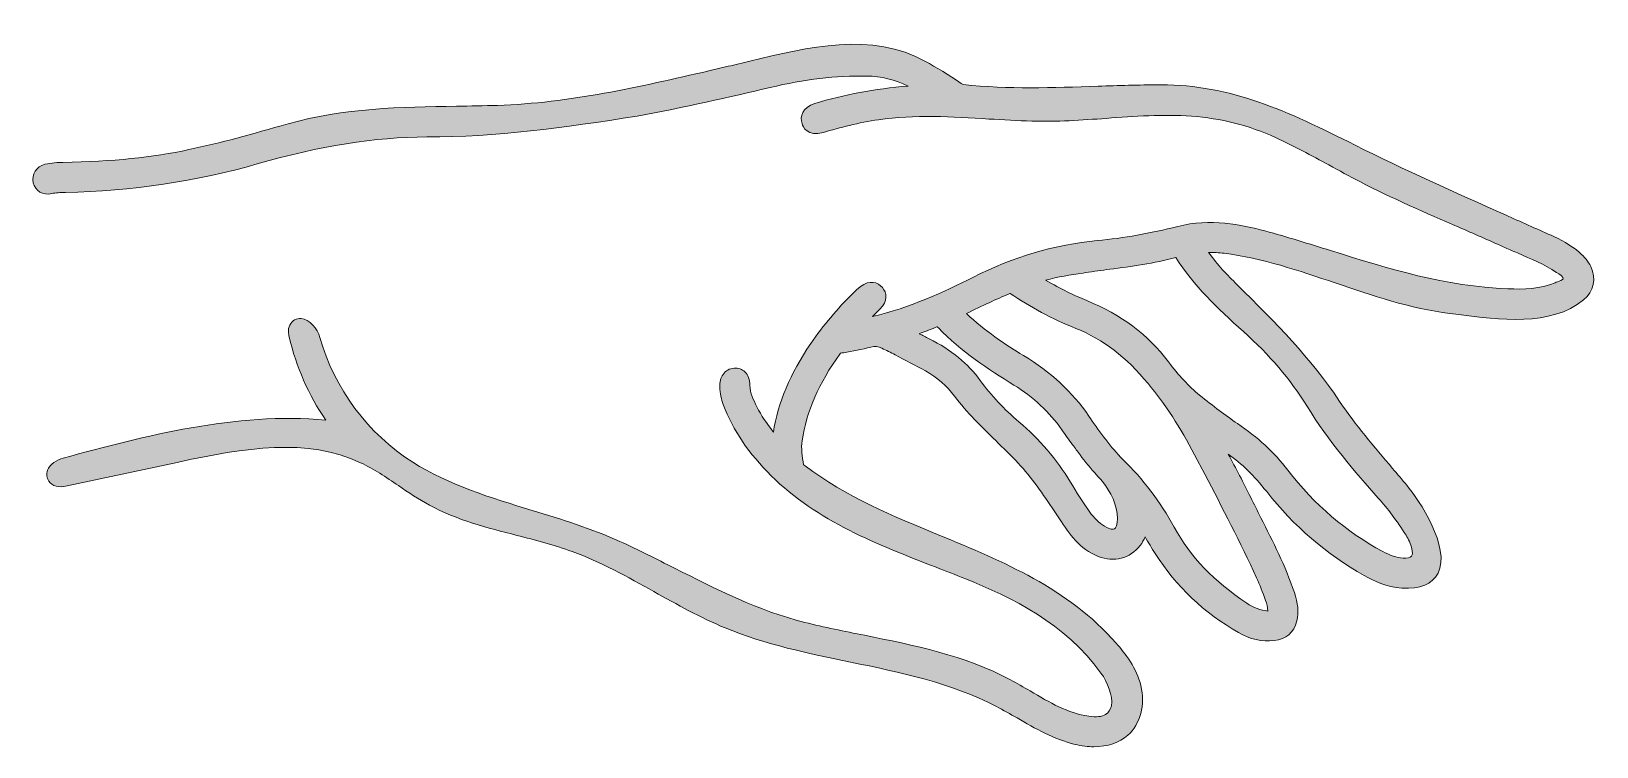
# Model space of a CAD drawing. Header units: inches. Extents: x 12.3 to 24.3, y -8.7 to -3.2.
import ezdxf

# ---------------------------------------------------------------- set-up
doc = ezdxf.new("R2010")
doc.units = ezdxf.units.IN
doc.header["$MEASUREMENT"] = 0
doc.layers.add('Layer 1', color=7, linetype='Continuous')

msp = doc.modelspace()

# ---------------------------------------------------------------- hatches: boundary and pattern name
at = {"layer": 'Layer 1', "true_color": 0xffffff}
h = msp.add_hatch(color=7, dxfattribs=at)
h.dxf.hatch_style = 2
edge = h.paths.add_edge_path()
edge.add_spline(control_points=[(24.165, -4.866), (24.096, -4.806), (24.016, -4.765), (23.946, -4.734), (23.83, -4.682), (23.712, -4.63), (23.595, -4.577), (23.212, -4.407), (22.816, -4.231), (22.439, -4.041), (21.92, -3.779), (21.48, -3.578), (20.949, -3.578), (20.945, -3.578), (20.94, -3.578), (20.935, -3.578), (20.777, -3.579), (20.618, -3.584), (20.465, -3.589), (20.112, -3.601), (19.778, -3.612), (19.428, -3.577), (19.426, -3.577), (19.419, -3.573), (19.411, -3.567), (19.315, -3.5), (19.215, -3.442), (19.138, -3.399), (18.728, -3.167), (18.229, -3.289), (17.788, -3.396), (17.731, -3.41), (17.675, -3.424), (17.621, -3.436), (17.621, -3.436), (17.472, -3.471), (17.472, -3.471), (16.943, -3.593), (16.397, -3.719), (15.848, -3.736), (15.743, -3.739), (15.638, -3.741), (15.533, -3.743), (15.106, -3.749), (14.665, -3.756), (14.237, -3.878), (13.956, -3.958), (13.721, -4.024), (13.475, -4.076), (13.196, -4.136), (12.889, -4.167), (12.507, -4.174), (12.468, -4.174), (12.418, -4.177), (12.368, -4.189), (12.304, -4.205), (12.264, -4.268), (12.278, -4.33), (12.293, -4.394), (12.353, -4.429), (12.421, -4.414), (12.452, -4.407), (12.486, -4.406), (12.527, -4.405), (13.03, -4.395), (13.54, -4.319), (14.001, -4.186), (14.486, -4.046), (14.901, -3.98), (15.305, -3.979), (15.84, -3.979), (16.352, -3.907), (16.92, -3.819), (17.278, -3.753), (17.638, -3.671), (17.942, -3.599), (18.206, -3.536), (18.45, -3.507), (18.686, -3.511), (18.797, -3.513), (18.902, -3.538), (19.004, -3.588), (18.746, -3.609), (18.511, -3.653), (18.287, -3.722), (18.189, -3.753), (18.171, -3.822), (18.188, -3.876), (18.195, -3.901), (18.229, -3.979), (18.352, -3.944), (18.477, -3.908), (18.625, -3.868), (18.776, -3.846), (19.052, -3.806), (19.343, -3.823), (19.625, -3.841), (19.734, -3.847), (19.845, -3.854), (19.955, -3.857), (20.147, -3.863), (20.34, -3.849), (20.527, -3.836), (20.741, -3.82), (20.964, -3.804), (21.182, -3.819), (21.407, -3.835), (21.624, -3.89), (21.828, -3.983), (21.968, -4.047), (22.105, -4.122), (22.238, -4.194), (22.317, -4.237), (22.396, -4.28), (22.475, -4.322), (22.725, -4.45), (22.985, -4.563), (23.237, -4.672), (23.351, -4.722), (23.465, -4.771), (23.578, -4.822), (23.614, -4.839), (23.651, -4.854), (23.688, -4.87), (23.793, -4.915), (23.893, -4.957), (23.988, -5.019), (24.011, -5.034), (24.041, -5.054), (24.04, -5.069), (24.036, -5.075), (24.009, -5.086), (23.996, -5.091), (23.99, -5.093), (23.983, -5.096), (23.977, -5.099), (23.862, -5.147), (23.735, -5.15), (23.615, -5.145), (23.133, -5.126), (22.704, -4.993), (22.251, -4.851), (22.087, -4.8), (21.919, -4.747), (21.747, -4.701), (21.566, -4.651), (21.326, -4.602), (21.076, -4.666), (20.867, -4.719), (20.659, -4.756), (20.458, -4.775), (20.133, -4.805), (19.811, -4.901), (19.501, -5.057), (19.28, -5.169), (19.019, -5.289), (18.73, -5.358), (18.73, -5.358), (18.787, -5.302), (18.787, -5.302), (18.85, -5.239), (18.839, -5.175), (18.807, -5.136), (18.772, -5.093), (18.707, -5.074), (18.638, -5.128), (18.617, -5.145), (18.598, -5.163), (18.582, -5.178), (18.46, -5.297), (18.35, -5.427), (18.255, -5.566), (18.097, -5.797), (18.003, -6.02), (17.968, -6.247), (17.967, -6.245), (17.966, -6.244), (17.966, -6.243), (17.918, -6.179), (17.874, -6.119), (17.841, -6.051), (17.815, -5.999), (17.788, -5.945), (17.787, -5.888), (17.787, -5.842), (17.774, -5.807), (17.749, -5.783), (17.727, -5.763), (17.699, -5.753), (17.667, -5.755), (17.631, -5.757), (17.601, -5.774), (17.581, -5.803), (17.562, -5.828), (17.554, -5.861), (17.556, -5.898), (17.559, -5.949), (17.568, -5.994), (17.583, -6.034), (17.659, -6.233), (17.78, -6.412), (17.951, -6.581), (18.305, -6.93), (18.77, -7.11), (19.219, -7.284), (19.293, -7.313), (19.367, -7.341), (19.44, -7.371), (19.802, -7.515), (20.209, -7.715), (20.486, -8.096), (20.536, -8.166), (20.58, -8.27), (20.566, -8.347), (20.56, -8.377), (20.545, -8.399), (20.522, -8.414), (20.493, -8.432), (20.45, -8.437), (20.392, -8.428), (20.232, -8.405), (20.091, -8.322), (19.942, -8.234), (19.891, -8.205), (19.841, -8.175), (19.791, -8.148), (19.438, -7.961), (19.046, -7.882), (18.668, -7.806), (18.516, -7.776), (18.36, -7.745), (18.209, -7.707), (17.857, -7.619), (17.527, -7.452), (17.207, -7.29), (17.07, -7.221), (16.929, -7.15), (16.787, -7.085), (16.572, -6.987), (16.339, -6.916), (16.114, -6.847), (15.799, -6.751), (15.473, -6.652), (15.196, -6.477), (14.852, -6.26), (14.592, -5.91), (14.482, -5.518), (14.464, -5.453), (14.402, -5.379), (14.338, -5.373), (14.301, -5.37), (14.268, -5.389), (14.25, -5.425), (14.233, -5.46), (14.241, -5.495), (14.246, -5.514), (14.298, -5.742), (14.395, -5.961), (14.528, -6.154), (13.834, -6.089), (13.132, -6.278), (12.508, -6.445), (12.461, -6.458), (12.406, -6.491), (12.388, -6.539), (12.378, -6.567), (12.381, -6.596), (12.399, -6.622), (12.425, -6.661), (12.472, -6.674), (12.538, -6.659), (12.538, -6.659), (13.384, -6.478), (13.384, -6.478), (13.912, -6.365), (14.383, -6.287), (14.795, -6.481), (14.897, -6.529), (14.988, -6.591), (15.086, -6.657), (15.162, -6.708), (15.241, -6.762), (15.325, -6.807), (15.536, -6.922), (15.77, -6.981), (15.996, -7.039), (16.138, -7.075), (16.284, -7.113), (16.421, -7.163), (16.64, -7.242), (16.848, -7.359), (17.05, -7.471), (17.226, -7.569), (17.408, -7.671), (17.598, -7.75), (17.907, -7.877), (18.239, -7.946), (18.561, -8.012), (18.942, -8.091), (19.336, -8.172), (19.682, -8.353), (19.735, -8.381), (19.789, -8.412), (19.841, -8.441), (19.98, -8.522), (20.125, -8.605), (20.287, -8.644), (20.337, -8.656), (20.386, -8.662), (20.432, -8.662), (20.536, -8.662), (20.627, -8.632), (20.692, -8.574), (20.789, -8.488), (20.829, -8.339), (20.793, -8.193), (20.76, -8.057), (20.674, -7.947), (20.603, -7.866), (20.232, -7.445), (19.731, -7.239), (19.247, -7.039), (18.892, -6.893), (18.525, -6.742), (18.212, -6.505), (18.207, -6.501), (18.201, -6.497), (18.2, -6.497), (18.189, -6.433), (18.18, -6.371), (18.189, -6.312), (18.222, -6.087), (18.317, -5.869), (18.48, -5.646), (18.484, -5.64), (18.485, -5.639), (18.493, -5.638), (18.493, -5.638), (18.506, -5.636), (18.506, -5.636), (18.576, -5.624), (18.648, -5.612), (18.718, -5.592), (18.75, -5.584), (18.775, -5.586), (18.802, -5.601), (18.836, -5.618), (18.869, -5.635), (18.903, -5.652), (18.98, -5.692), (19.06, -5.732), (19.137, -5.776), (19.229, -5.828), (19.302, -5.891), (19.361, -5.97), (19.455, -6.096), (19.568, -6.205), (19.677, -6.311), (19.734, -6.367), (19.794, -6.424), (19.849, -6.483), (19.953, -6.594), (20.041, -6.724), (20.126, -6.85), (20.126, -6.85), (20.168, -6.913), (20.168, -6.913), (20.243, -7.027), (20.32, -7.144), (20.464, -7.2), (20.587, -7.249), (20.709, -7.217), (20.788, -7.116), (20.804, -7.096), (20.816, -7.074), (20.825, -7.05), (20.851, -7.093), (20.876, -7.136), (20.903, -7.178), (21.065, -7.431), (21.28, -7.636), (21.544, -7.786), (21.632, -7.837), (21.724, -7.857), (21.818, -7.847), (21.911, -7.837), (21.969, -7.786), (21.991, -7.696), (22.007, -7.628), (22.001, -7.558), (21.973, -7.477), (21.904, -7.276), (21.808, -7.086), (21.715, -6.903), (21.689, -6.851), (21.663, -6.799), (21.637, -6.747), (21.582, -6.635), (21.523, -6.523), (21.465, -6.416), (21.569, -6.487), (21.663, -6.579), (21.76, -6.703), (21.967, -6.967), (22.219, -7.183), (22.51, -7.347), (22.583, -7.388), (22.682, -7.437), (22.799, -7.444), (22.941, -7.452), (23.034, -7.414), (23.077, -7.329), (23.177, -7.131), (22.931, -6.766), (22.837, -6.654), (22.801, -6.611), (22.764, -6.567), (22.727, -6.524), (22.587, -6.36), (22.443, -6.19), (22.321, -6.01), (22.093, -5.672), (21.839, -5.414), (21.53, -5.111), (21.461, -5.042), (21.382, -4.961), (21.314, -4.867), (21.352, -4.866), (21.392, -4.867), (21.432, -4.872), (21.725, -4.909), (22.01, -5.006), (22.286, -5.1), (22.569, -5.196), (22.862, -5.296), (23.169, -5.335), (23.169, -5.335), (23.237, -5.343), (23.237, -5.343), (23.537, -5.383), (23.948, -5.437), (24.196, -5.231), (24.276, -5.164), (24.297, -5.069), (24.251, -4.974), (24.231, -4.935), (24.203, -4.9), (24.165, -4.866)], knot_values=[0, 0, 0, 0, 1, 1, 1, 2, 2, 2, 3, 3, 3, 4, 4, 4, 5, 5, 5, 6, 6, 6, 7, 7, 7, 8, 8, 8, 9, 9, 9, 10, 10, 10, 11, 11, 11, 12, 12, 12, 13, 13, 13, 14, 14, 14, 15, 15, 15, 16, 16, 16, 17, 17, 17, 18, 18, 18, 19, 19, 19, 20, 20, 20, 21, 21, 21, 22, 22, 22, 23, 23, 23, 24, 24, 24, 25, 25, 25, 26, 26, 26, 27, 27, 27, 28, 28, 28, 29, 29, 29, 30, 30, 30, 31, 31, 31, 32, 32, 32, 33, 33, 33, 34, 34, 34, 35, 35, 35, 36, 36, 36, 37, 37, 37, 38, 38, 38, 39, 39, 39, 40, 40, 40, 41, 41, 41, 42, 42, 42, 43, 43, 43, 44, 44, 44, 45, 45, 45, 46, 46, 46, 47, 47, 47, 48, 48, 48, 49, 49, 49, 50, 50, 50, 51, 51, 51, 52, 52, 52, 53, 53, 53, 54, 54, 54, 55, 55, 55, 56, 56, 56, 57, 57, 57, 58, 58, 58, 59, 59, 59, 60, 60, 60, 61, 61, 61, 62, 62, 62, 63, 63, 63, 64, 64, 64, 65, 65, 65, 66, 66, 66, 67, 67, 67, 68, 68, 68, 69, 69, 69, 70, 70, 70, 71, 71, 71, 72, 72, 72, 73, 73, 73, 74, 74, 74, 75, 75, 75, 76, 76, 76, 77, 77, 77, 78, 78, 78, 79, 79, 79, 80, 80, 80, 81, 81, 81, 82, 82, 82, 83, 83, 83, 84, 84, 84, 85, 85, 85, 86, 86, 86, 87, 87, 87, 88, 88, 88, 89, 89, 89, 90, 90, 90, 91, 91, 91, 92, 92, 92, 93, 93, 93, 94, 94, 94, 95, 95, 95, 96, 96, 96, 97, 97, 97, 98, 98, 98, 99, 99, 99, 100, 100, 100, 101, 101, 101, 102, 102, 102, 103, 103, 103, 104, 104, 104, 105, 105, 105, 106, 106, 106, 107, 107, 107, 108, 108, 108, 109, 109, 109, 110, 110, 110, 111, 111, 111, 112, 112, 112, 113, 113, 113, 114, 114, 114, 115, 115, 115, 116, 116, 116, 117, 117, 117, 118, 118, 118, 119, 119, 119, 120, 120, 120, 121, 121, 121, 122, 122, 122, 123, 123, 123, 124, 124, 124, 125, 125, 125, 126, 126, 126, 127, 127, 127, 128, 128, 128, 129, 129, 129, 130, 130, 130, 131, 131, 131, 132, 132, 132, 133, 133, 133, 134, 134, 134, 135, 135, 135, 136, 136, 136, 137, 137, 137, 138, 138, 138, 139, 139, 139, 140, 140, 140, 141, 141, 141, 142, 142, 142, 143, 143, 143, 144, 144, 144, 145, 145, 145, 146, 146, 146, 147, 147, 147, 148, 148, 148, 149, 149, 149, 149], degree=3, periodic=1)
edge = h.paths.add_edge_path()
edge.add_spline(control_points=[(22.831, -7.037), (22.851, -7.068), (22.866, -7.103), (22.876, -7.143), (22.882, -7.169), (22.881, -7.189), (22.874, -7.198), (22.865, -7.209), (22.839, -7.216), (22.808, -7.215), (22.761, -7.21), (22.705, -7.191), (22.652, -7.162), (22.372, -7.013), (22.127, -6.803), (21.923, -6.538), (21.818, -6.401), (21.691, -6.284), (21.535, -6.18), (21.444, -6.118), (21.349, -6.047), (21.244, -5.961), (21.161, -5.894), (21.083, -5.81), (21.005, -5.706), (20.848, -5.497), (20.643, -5.344), (20.378, -5.236), (20.28, -5.196), (20.18, -5.147), (20.061, -5.079), (20.154, -5.053), (20.249, -5.039), (20.349, -5.024), (20.349, -5.024), (20.367, -5.021), (20.367, -5.021), (20.43, -5.011), (20.493, -5.003), (20.555, -4.995), (20.721, -4.973), (20.893, -4.951), (21.062, -4.904), (21.198, -5.122), (21.378, -5.291), (21.581, -5.473), (21.782, -5.653), (21.942, -5.841), (22.069, -6.045), (22.236, -6.316), (22.441, -6.555), (22.618, -6.753), (22.69, -6.833), (22.76, -6.926), (22.831, -7.037)], knot_values=[0, 0, 0, 0, 1, 1, 1, 2, 2, 2, 3, 3, 3, 4, 4, 4, 5, 5, 5, 6, 6, 6, 7, 7, 7, 8, 8, 8, 9, 9, 9, 10, 10, 10, 11, 11, 11, 12, 12, 12, 13, 13, 13, 14, 14, 14, 15, 15, 15, 16, 16, 16, 17, 17, 17, 18, 18, 18, 18], degree=3, periodic=1)
edge = h.paths.add_edge_path()
edge.add_spline(control_points=[(20.268, -6.343), (20.287, -6.368), (20.306, -6.393), (20.325, -6.419), (20.364, -6.474), (20.409, -6.525), (20.452, -6.574), (20.467, -6.59), (20.481, -6.607), (20.495, -6.623), (20.566, -6.705), (20.608, -6.808), (20.614, -6.909), (20.613, -6.958), (20.6, -6.982), (20.589, -6.989), (20.578, -6.996), (20.556, -6.991), (20.53, -6.978), (20.53, -6.978), (20.53, -6.978), (20.53, -6.978), (20.486, -6.955), (20.447, -6.922), (20.412, -6.875), (20.351, -6.793), (20.297, -6.705), (20.251, -6.629), (20.146, -6.455), (20.013, -6.299), (19.855, -6.166), (19.742, -6.071), (19.642, -5.964), (19.558, -5.849), (19.463, -5.718), (19.338, -5.616), (19.165, -5.528), (19.14, -5.515), (19.114, -5.503), (19.089, -5.49), (19.129, -5.475), (19.17, -5.46), (19.211, -5.443), (19.223, -5.437), (19.227, -5.438), (19.227, -5.438), (19.227, -5.438), (19.23, -5.439), (19.236, -5.445), (19.411, -5.627), (19.619, -5.762), (19.817, -5.884), (19.967, -5.977), (20.091, -6.093), (20.185, -6.228), (20.212, -6.267), (20.24, -6.305), (20.268, -6.343)], knot_values=[0, 0, 0, 0, 1, 1, 1, 2, 2, 2, 3, 3, 3, 4, 4, 4, 5, 5, 5, 6, 6, 6, 7, 7, 7, 8, 8, 8, 9, 9, 9, 10, 10, 10, 11, 11, 11, 12, 12, 12, 13, 13, 13, 14, 14, 14, 15, 15, 15, 16, 16, 16, 17, 17, 17, 18, 18, 18, 19, 19, 19, 19], degree=3, periodic=1)
edge = h.paths.add_edge_path()
edge.add_spline(control_points=[(19.89, -5.657), (19.751, -5.573), (19.592, -5.469), (19.452, -5.335), (19.577, -5.273), (19.682, -5.225), (19.781, -5.183), (19.786, -5.181), (19.788, -5.18), (19.789, -5.18), (19.94, -5.284), (20.109, -5.375), (20.294, -5.45), (20.504, -5.535), (20.68, -5.669), (20.848, -5.873), (20.979, -6.03), (21.096, -6.21), (21.206, -6.421), (21.206, -6.421), (21.284, -6.569), (21.284, -6.569), (21.419, -6.827), (21.559, -7.094), (21.682, -7.364), (21.707, -7.42), (21.729, -7.476), (21.752, -7.539), (21.762, -7.564), (21.767, -7.588), (21.77, -7.62), (21.713, -7.614), (21.659, -7.593), (21.607, -7.559), (21.356, -7.393), (21.173, -7.203), (21.05, -6.977), (20.942, -6.781), (20.809, -6.605), (20.655, -6.455), (20.56, -6.362), (20.481, -6.249), (20.405, -6.14), (20.405, -6.14), (20.394, -6.123), (20.394, -6.123), (20.265, -5.937), (20.1, -5.785), (19.89, -5.657)], knot_values=[0, 0, 0, 0, 1, 1, 1, 2, 2, 2, 3, 3, 3, 4, 4, 4, 5, 5, 5, 6, 6, 6, 7, 7, 7, 8, 8, 8, 9, 9, 9, 10, 10, 10, 11, 11, 11, 12, 12, 12, 13, 13, 13, 14, 14, 14, 15, 15, 15, 16, 16, 16, 16], degree=3, periodic=1)

# ---------------------------------------------------------------- linework, layer by layer
at = {"layer": 'Layer 1', "lineweight": 0}
for points, knots in [([(24.165, -4.866), (24.096, -4.806), (24.016, -4.765), (23.946, -4.734), (23.83, -4.682), (23.712, -4.63), (23.595, -4.577), (23.212, -4.407), (22.816, -4.231), (22.439, -4.041), (21.92, -3.779), (21.48, -3.578), (20.949, -3.578), (20.945, -3.578), (20.94, -3.578), (20.935, -3.578), (20.777, -3.579), (20.618, -3.584), (20.465, -3.589), (20.112, -3.601), (19.778, -3.612), (19.428, -3.577), (19.426, -3.577), (19.419, -3.573), (19.411, -3.567), (19.315, -3.5), (19.215, -3.442), (19.138, -3.399), (18.728, -3.167), (18.229, -3.289), (17.788, -3.396), (17.731, -3.41), (17.675, -3.424), (17.621, -3.436), (17.621, -3.436), (17.472, -3.471), (17.472, -3.471), (16.943, -3.593), (16.397, -3.719), (15.848, -3.736), (15.743, -3.739), (15.638, -3.741), (15.533, -3.743), (15.106, -3.749), (14.665, -3.756), (14.237, -3.878), (13.956, -3.958), (13.721, -4.024), (13.475, -4.076), (13.196, -4.136), (12.889, -4.167), (12.507, -4.174), (12.468, -4.174), (12.418, -4.177), (12.368, -4.189), (12.304, -4.205), (12.264, -4.268), (12.278, -4.33), (12.293, -4.394), (12.353, -4.429), (12.421, -4.414), (12.452, -4.407), (12.486, -4.406), (12.527, -4.405), (13.03, -4.395), (13.54, -4.319), (14.001, -4.186), (14.486, -4.046), (14.901, -3.98), (15.305, -3.979), (15.84, -3.979), (16.352, -3.907), (16.92, -3.819), (17.278, -3.753), (17.638, -3.671), (17.942, -3.599), (18.206, -3.536), (18.45, -3.507), (18.686, -3.511), (18.797, -3.513), (18.902, -3.538), (19.004, -3.588), (18.746, -3.609), (18.511, -3.653), (18.287, -3.722), (18.189, -3.753), (18.171, -3.822), (18.188, -3.876), (18.195, -3.901), (18.229, -3.979), (18.352, -3.944), (18.477, -3.908), (18.625, -3.868), (18.776, -3.846), (19.052, -3.806), (19.343, -3.823), (19.625, -3.841), (19.734, -3.847), (19.845, -3.854), (19.955, -3.857), (20.147, -3.863), (20.34, -3.849), (20.527, -3.836), (20.741, -3.82), (20.964, -3.804), (21.182, -3.819), (21.407, -3.835), (21.624, -3.89), (21.828, -3.983), (21.968, -4.047), (22.105, -4.122), (22.238, -4.194), (22.317, -4.237), (22.396, -4.28), (22.475, -4.322), (22.725, -4.45), (22.985, -4.563), (23.237, -4.672), (23.351, -4.722), (23.465, -4.771), (23.578, -4.822), (23.614, -4.839), (23.651, -4.854), (23.688, -4.87), (23.793, -4.915), (23.893, -4.957), (23.988, -5.019), (24.011, -5.034), (24.041, -5.054), (24.04, -5.069), (24.036, -5.075), (24.009, -5.086), (23.996, -5.091), (23.99, -5.093), (23.983, -5.096), (23.977, -5.099), (23.862, -5.147), (23.735, -5.15), (23.615, -5.145), (23.133, -5.126), (22.704, -4.993), (22.251, -4.851), (22.087, -4.8), (21.919, -4.747), (21.747, -4.701), (21.566, -4.651), (21.326, -4.602), (21.076, -4.666), (20.867, -4.719), (20.659, -4.756), (20.458, -4.775), (20.133, -4.805), (19.811, -4.901), (19.501, -5.057), (19.28, -5.169), (19.019, -5.289), (18.73, -5.358), (18.73, -5.358), (18.787, -5.302), (18.787, -5.302), (18.85, -5.239), (18.839, -5.175), (18.807, -5.136), (18.772, -5.093), (18.707, -5.074), (18.638, -5.128), (18.617, -5.145), (18.598, -5.163), (18.582, -5.178), (18.46, -5.297), (18.35, -5.427), (18.255, -5.566), (18.097, -5.797), (18.003, -6.02), (17.968, -6.247), (17.967, -6.245), (17.966, -6.244), (17.966, -6.243), (17.918, -6.179), (17.874, -6.119), (17.841, -6.051), (17.815, -5.999), (17.788, -5.945), (17.787, -5.888), (17.787, -5.842), (17.774, -5.807), (17.749, -5.783), (17.727, -5.763), (17.699, -5.753), (17.667, -5.755), (17.631, -5.757), (17.601, -5.774), (17.581, -5.803), (17.562, -5.828), (17.554, -5.861), (17.556, -5.898), (17.559, -5.949), (17.568, -5.994), (17.583, -6.034), (17.659, -6.233), (17.78, -6.412), (17.951, -6.581), (18.305, -6.93), (18.77, -7.11), (19.219, -7.284), (19.293, -7.313), (19.367, -7.341), (19.44, -7.371), (19.802, -7.515), (20.209, -7.715), (20.486, -8.096), (20.536, -8.166), (20.58, -8.27), (20.566, -8.347), (20.56, -8.377), (20.545, -8.399), (20.522, -8.414), (20.493, -8.432), (20.45, -8.437), (20.392, -8.428), (20.232, -8.405), (20.091, -8.322), (19.942, -8.234), (19.891, -8.205), (19.841, -8.175), (19.791, -8.148), (19.438, -7.961), (19.046, -7.882), (18.668, -7.806), (18.516, -7.776), (18.36, -7.745), (18.209, -7.707), (17.857, -7.619), (17.527, -7.452), (17.207, -7.29), (17.07, -7.221), (16.929, -7.15), (16.787, -7.085), (16.572, -6.987), (16.339, -6.916), (16.114, -6.847), (15.799, -6.751), (15.473, -6.652), (15.196, -6.477), (14.852, -6.26), (14.592, -5.91), (14.482, -5.518), (14.464, -5.453), (14.402, -5.379), (14.338, -5.373), (14.301, -5.37), (14.268, -5.389), (14.25, -5.425), (14.233, -5.46), (14.241, -5.495), (14.246, -5.514), (14.298, -5.742), (14.395, -5.961), (14.528, -6.154), (13.834, -6.089), (13.132, -6.278), (12.508, -6.445), (12.461, -6.458), (12.406, -6.491), (12.388, -6.539), (12.378, -6.567), (12.381, -6.596), (12.399, -6.622), (12.425, -6.661), (12.472, -6.674), (12.538, -6.659), (12.538, -6.659), (13.384, -6.478), (13.384, -6.478), (13.912, -6.365), (14.383, -6.287), (14.795, -6.481), (14.897, -6.529), (14.988, -6.591), (15.086, -6.657), (15.162, -6.708), (15.241, -6.762), (15.325, -6.807), (15.536, -6.922), (15.77, -6.981), (15.996, -7.039), (16.138, -7.075), (16.284, -7.113), (16.421, -7.163), (16.64, -7.242), (16.848, -7.359), (17.05, -7.471), (17.226, -7.569), (17.408, -7.671), (17.598, -7.75), (17.907, -7.877), (18.239, -7.946), (18.561, -8.012), (18.942, -8.091), (19.336, -8.172), (19.682, -8.353), (19.735, -8.381), (19.789, -8.412), (19.841, -8.441), (19.98, -8.522), (20.125, -8.605), (20.287, -8.644), (20.337, -8.656), (20.386, -8.662), (20.432, -8.662), (20.536, -8.662), (20.627, -8.632), (20.692, -8.574), (20.789, -8.488), (20.829, -8.339), (20.793, -8.193), (20.76, -8.057), (20.674, -7.947), (20.603, -7.866), (20.232, -7.445), (19.731, -7.239), (19.247, -7.039), (18.892, -6.893), (18.525, -6.742), (18.212, -6.505), (18.207, -6.501), (18.201, -6.497), (18.2, -6.497), (18.189, -6.433), (18.18, -6.371), (18.189, -6.312), (18.222, -6.087), (18.317, -5.869), (18.48, -5.646), (18.484, -5.64), (18.485, -5.639), (18.493, -5.638), (18.493, -5.638), (18.506, -5.636), (18.506, -5.636), (18.576, -5.624), (18.648, -5.612), (18.718, -5.592), (18.75, -5.584), (18.775, -5.586), (18.802, -5.601), (18.836, -5.618), (18.869, -5.635), (18.903, -5.652), (18.98, -5.692), (19.06, -5.732), (19.137, -5.776), (19.229, -5.828), (19.302, -5.891), (19.361, -5.97), (19.455, -6.096), (19.568, -6.205), (19.677, -6.311), (19.734, -6.367), (19.794, -6.424), (19.849, -6.483), (19.953, -6.594), (20.041, -6.724), (20.126, -6.85), (20.126, -6.85), (20.168, -6.913), (20.168, -6.913), (20.243, -7.027), (20.32, -7.144), (20.464, -7.2), (20.587, -7.249), (20.709, -7.217), (20.788, -7.116), (20.804, -7.096), (20.816, -7.074), (20.825, -7.05), (20.851, -7.093), (20.876, -7.136), (20.903, -7.178), (21.065, -7.431), (21.28, -7.636), (21.544, -7.786), (21.632, -7.837), (21.724, -7.857), (21.818, -7.847), (21.911, -7.837), (21.969, -7.786), (21.991, -7.696), (22.007, -7.628), (22.001, -7.558), (21.973, -7.477), (21.904, -7.276), (21.808, -7.086), (21.715, -6.903), (21.689, -6.851), (21.663, -6.799), (21.637, -6.747), (21.582, -6.635), (21.523, -6.523), (21.465, -6.416), (21.569, -6.487), (21.663, -6.579), (21.76, -6.703), (21.967, -6.967), (22.219, -7.183), (22.51, -7.347), (22.583, -7.388), (22.682, -7.437), (22.799, -7.444), (22.941, -7.452), (23.034, -7.414), (23.077, -7.329), (23.177, -7.131), (22.931, -6.766), (22.837, -6.654), (22.801, -6.611), (22.764, -6.567), (22.727, -6.524), (22.587, -6.36), (22.443, -6.19), (22.321, -6.01), (22.093, -5.672), (21.839, -5.414), (21.53, -5.111), (21.461, -5.042), (21.382, -4.961), (21.314, -4.867), (21.352, -4.866), (21.392, -4.867), (21.432, -4.872), (21.725, -4.909), (22.01, -5.006), (22.286, -5.1), (22.569, -5.196), (22.862, -5.296), (23.169, -5.335), (23.169, -5.335), (23.237, -5.343), (23.237, -5.343), (23.537, -5.383), (23.948, -5.437), (24.196, -5.231), (24.276, -5.164), (24.297, -5.069), (24.251, -4.974), (24.231, -4.935), (24.203, -4.9), (24.165, -4.866)], [0, 0, 0, 0, 1, 1, 1, 2, 2, 2, 3, 3, 3, 4, 4, 4, 5, 5, 5, 6, 6, 6, 7, 7, 7, 8, 8, 8, 9, 9, 9, 10, 10, 10, 11, 11, 11, 12, 12, 12, 13, 13, 13, 14, 14, 14, 15, 15, 15, 16, 16, 16, 17, 17, 17, 18, 18, 18, 19, 19, 19, 20, 20, 20, 21, 21, 21, 22, 22, 22, 23, 23, 23, 24, 24, 24, 25, 25, 25, 26, 26, 26, 27, 27, 27, 28, 28, 28, 29, 29, 29, 30, 30, 30, 31, 31, 31, 32, 32, 32, 33, 33, 33, 34, 34, 34, 35, 35, 35, 36, 36, 36, 37, 37, 37, 38, 38, 38, 39, 39, 39, 40, 40, 40, 41, 41, 41, 42, 42, 42, 43, 43, 43, 44, 44, 44, 45, 45, 45, 46, 46, 46, 47, 47, 47, 48, 48, 48, 49, 49, 49, 50, 50, 50, 51, 51, 51, 52, 52, 52, 53, 53, 53, 54, 54, 54, 55, 55, 55, 56, 56, 56, 57, 57, 57, 58, 58, 58, 59, 59, 59, 60, 60, 60, 61, 61, 61, 62, 62, 62, 63, 63, 63, 64, 64, 64, 65, 65, 65, 66, 66, 66, 67, 67, 67, 68, 68, 68, 69, 69, 69, 70, 70, 70, 71, 71, 71, 72, 72, 72, 73, 73, 73, 74, 74, 74, 75, 75, 75, 76, 76, 76, 77, 77, 77, 78, 78, 78, 79, 79, 79, 80, 80, 80, 81, 81, 81, 82, 82, 82, 83, 83, 83, 84, 84, 84, 85, 85, 85, 86, 86, 86, 87, 87, 87, 88, 88, 88, 89, 89, 89, 90, 90, 90, 91, 91, 91, 92, 92, 92, 93, 93, 93, 94, 94, 94, 95, 95, 95, 96, 96, 96, 97, 97, 97, 98, 98, 98, 99, 99, 99, 100, 100, 100, 101, 101, 101, 102, 102, 102, 103, 103, 103, 104, 104, 104, 105, 105, 105, 106, 106, 106, 107, 107, 107, 108, 108, 108, 109, 109, 109, 110, 110, 110, 111, 111, 111, 112, 112, 112, 113, 113, 113, 114, 114, 114, 115, 115, 115, 116, 116, 116, 117, 117, 117, 118, 118, 118, 119, 119, 119, 120, 120, 120, 121, 121, 121, 122, 122, 122, 123, 123, 123, 124, 124, 124, 125, 125, 125, 126, 126, 126, 127, 127, 127, 128, 128, 128, 129, 129, 129, 130, 130, 130, 131, 131, 131, 132, 132, 132, 133, 133, 133, 134, 134, 134, 135, 135, 135, 136, 136, 136, 137, 137, 137, 138, 138, 138, 139, 139, 139, 140, 140, 140, 141, 141, 141, 142, 142, 142, 143, 143, 143, 144, 144, 144, 145, 145, 145, 146, 146, 146, 147, 147, 147, 148, 148, 148, 149, 149, 149, 149]), ([(22.831, -7.037), (22.851, -7.068), (22.866, -7.103), (22.876, -7.143), (22.882, -7.169), (22.881, -7.189), (22.874, -7.198), (22.865, -7.209), (22.839, -7.216), (22.808, -7.215), (22.761, -7.21), (22.705, -7.191), (22.652, -7.162), (22.372, -7.013), (22.127, -6.803), (21.923, -6.538), (21.818, -6.401), (21.691, -6.284), (21.535, -6.18), (21.444, -6.118), (21.349, -6.047), (21.244, -5.961), (21.161, -5.894), (21.083, -5.81), (21.005, -5.706), (20.848, -5.497), (20.643, -5.344), (20.378, -5.236), (20.28, -5.196), (20.18, -5.147), (20.061, -5.079), (20.154, -5.053), (20.249, -5.039), (20.349, -5.024), (20.349, -5.024), (20.367, -5.021), (20.367, -5.021), (20.43, -5.011), (20.493, -5.003), (20.555, -4.995), (20.721, -4.973), (20.893, -4.951), (21.062, -4.904), (21.198, -5.122), (21.378, -5.291), (21.581, -5.473), (21.782, -5.653), (21.942, -5.841), (22.069, -6.045), (22.236, -6.316), (22.441, -6.555), (22.618, -6.753), (22.69, -6.833), (22.76, -6.926), (22.831, -7.037)], [0, 0, 0, 0, 1, 1, 1, 2, 2, 2, 3, 3, 3, 4, 4, 4, 5, 5, 5, 6, 6, 6, 7, 7, 7, 8, 8, 8, 9, 9, 9, 10, 10, 10, 11, 11, 11, 12, 12, 12, 13, 13, 13, 14, 14, 14, 15, 15, 15, 16, 16, 16, 17, 17, 17, 18, 18, 18, 18]), ([(19.89, -5.657), (19.751, -5.573), (19.592, -5.469), (19.452, -5.335), (19.577, -5.273), (19.682, -5.225), (19.781, -5.183), (19.786, -5.181), (19.788, -5.18), (19.789, -5.18), (19.94, -5.284), (20.109, -5.375), (20.294, -5.45), (20.504, -5.535), (20.68, -5.669), (20.848, -5.873), (20.979, -6.03), (21.096, -6.21), (21.206, -6.421), (21.206, -6.421), (21.284, -6.569), (21.284, -6.569), (21.419, -6.827), (21.559, -7.094), (21.682, -7.364), (21.707, -7.42), (21.729, -7.476), (21.752, -7.539), (21.762, -7.564), (21.767, -7.588), (21.77, -7.62), (21.713, -7.614), (21.659, -7.593), (21.607, -7.559), (21.356, -7.393), (21.173, -7.203), (21.05, -6.977), (20.942, -6.781), (20.809, -6.605), (20.655, -6.455), (20.56, -6.362), (20.481, -6.249), (20.405, -6.14), (20.405, -6.14), (20.394, -6.123), (20.394, -6.123), (20.265, -5.937), (20.1, -5.785), (19.89, -5.657)], [0, 0, 0, 0, 1, 1, 1, 2, 2, 2, 3, 3, 3, 4, 4, 4, 5, 5, 5, 6, 6, 6, 7, 7, 7, 8, 8, 8, 9, 9, 9, 10, 10, 10, 11, 11, 11, 12, 12, 12, 13, 13, 13, 14, 14, 14, 15, 15, 15, 16, 16, 16, 16]), ([(20.268, -6.343), (20.287, -6.368), (20.306, -6.393), (20.325, -6.419), (20.364, -6.474), (20.409, -6.525), (20.452, -6.574), (20.467, -6.59), (20.481, -6.607), (20.495, -6.623), (20.566, -6.705), (20.608, -6.808), (20.614, -6.909), (20.613, -6.958), (20.6, -6.982), (20.589, -6.989), (20.578, -6.996), (20.556, -6.991), (20.53, -6.978), (20.53, -6.978), (20.53, -6.978), (20.53, -6.978), (20.486, -6.955), (20.447, -6.922), (20.412, -6.875), (20.351, -6.793), (20.297, -6.705), (20.251, -6.629), (20.146, -6.455), (20.013, -6.299), (19.855, -6.166), (19.742, -6.071), (19.642, -5.964), (19.558, -5.849), (19.463, -5.718), (19.338, -5.616), (19.165, -5.528), (19.14, -5.515), (19.114, -5.503), (19.089, -5.49), (19.129, -5.475), (19.17, -5.46), (19.211, -5.443), (19.223, -5.437), (19.227, -5.438), (19.227, -5.438), (19.227, -5.438), (19.23, -5.439), (19.236, -5.445), (19.411, -5.627), (19.619, -5.762), (19.817, -5.884), (19.967, -5.977), (20.091, -6.093), (20.185, -6.228), (20.212, -6.267), (20.24, -6.305), (20.268, -6.343)], [0, 0, 0, 0, 1, 1, 1, 2, 2, 2, 3, 3, 3, 4, 4, 4, 5, 5, 5, 6, 6, 6, 7, 7, 7, 8, 8, 8, 9, 9, 9, 10, 10, 10, 11, 11, 11, 12, 12, 12, 13, 13, 13, 14, 14, 14, 15, 15, 15, 16, 16, 16, 17, 17, 17, 18, 18, 18, 19, 19, 19, 19])]:
    msp.add_open_spline(points, degree=3, knots=knots, dxfattribs=at)

doc.saveas('drawing.dxf')
